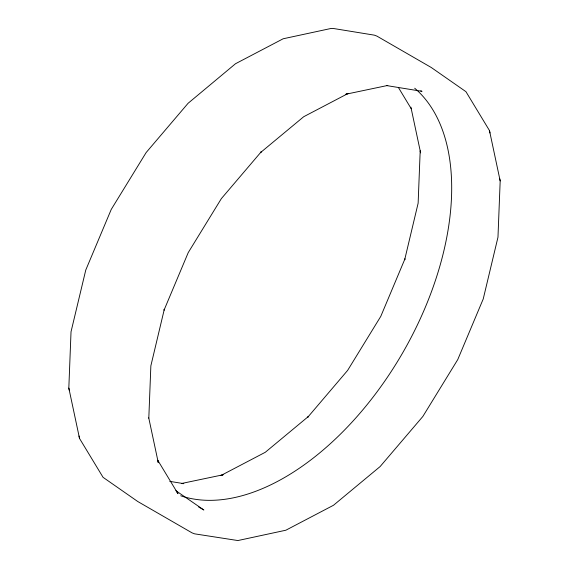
<?xml version="1.0" encoding="UTF-8"?>
<svg xmlns="http://www.w3.org/2000/svg" width="569" height="569" viewBox="0 0 569 569"><rect width="100%" height="100%" fill="white"/><g stroke="black" fill="none" stroke-linecap="round" stroke-linejoin="round"><path stroke-width="0.85" d="M68.821 388.086L71.025 331.777L85.77 270.033L111.247 209.42L146.148 152.542L188.09 103.281L235.495 63.742L283.156 38.777L331.115 28.45L333.683 28.535L374.374 35.157L376.92 36.117L431.245 67.483L465.94 91.673L489.468 130.543L500.179 180.914L497.975 237.223L483.23 298.967L457.753 359.58L422.852 416.458L380.113 466.566L333.505 505.258L285.844 530.223L237.885 540.55L194.626 533.843L192.08 532.883L137.755 501.517L103.06 477.327L79.532 438.457L68.821 388.086L69.247 390.149M148.808 418.165L150.863 365.831L164.313 309.273L164.036 310.169L188.232 252.608L221.369 198.602L261.199 151.823L260.403 152.677L303.718 116.716L348.015 93.515L345.881 94.226L387.781 85.435M182.073 483.38L223.119 474.774L220.985 475.485L265.282 452.284L308.597 416.323L307.801 417.177L347.631 370.398L380.768 316.392L404.964 258.831L404.687 259.727L418.137 203.169L420.192 150.835L420.626 152.89L410.896 107.143M182.08 483.593L183.794 483.65L169.768 481.367M386.963 85.635L422.027 91.339L420.754 90.862M198.567 506.936L203.851 509.988L175.885 490.698M176.539 491.417L177.969 493.714L157.777 460.278L158.289 462.718L148.744 417.845M398.371 87.448L411.223 108.722M499.753 178.851L500.179 180.914M489.468 130.543L489.98 132.982M79.02 436.018L79.532 438.457M414.701 88.216A236.448 136.517 -60 0 1 403.208 351.912A236.448 136.517 -60 0 1 180.686 495.77"/></g></svg>
